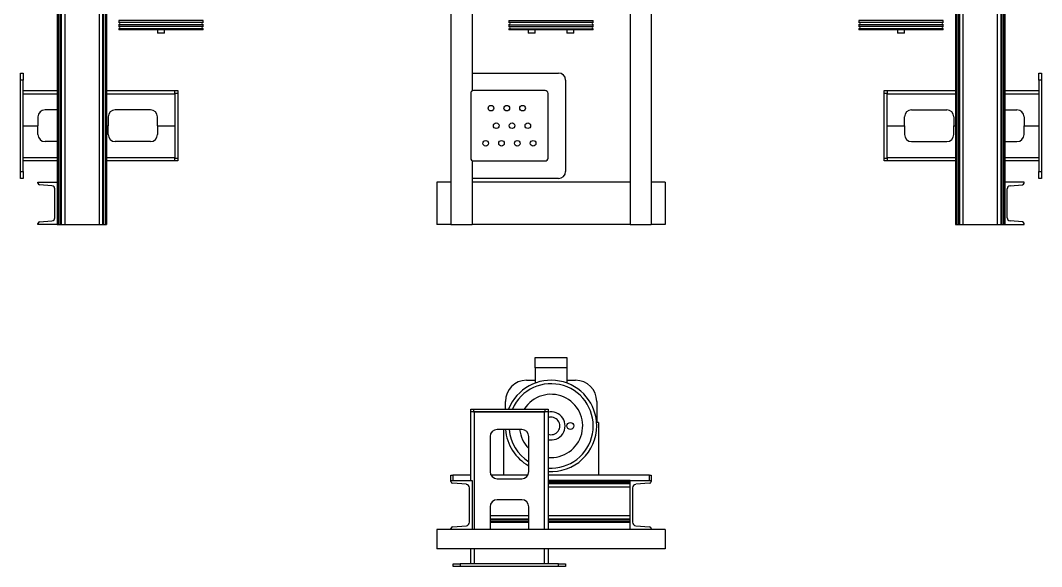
# Model space of a CAD drawing. Header units: millimetres. Extents: x -1154 to 6491, y -1176 to 1922.
# Drawn here: x -1154 to 1753, y -1176 to 378 of the extents above; entities that cross this region are included whole.
import ezdxf

# ---------------------------------------------------------------- set-up
doc = ezdxf.new("R2010")
doc.units = ezdxf.units.MM

msp = doc.modelspace()

# ---------------------------------------------------------------- linework, layer by layer
at = {"color": 7, "linetype": 'Continuous', "lineweight": 25}
for p, q in [((-1046.2, 897.5), (-1046.2, -202.5)), ((-1041.2, 897.5), (-1041.2, -202.5)), ((-1038.1, 897.5), (-1038.1, -202.5)), ((-1028.1, 897.5), (-1028.1, -202.5)), ((-930.3, 897.5), (-930.3, -202.5)), ((-920.3, 897.5), (-920.3, -202.5)), ((-917.2, 897.5), (-917.2, -202.5)), ((-912.2, 897.5), (-912.2, -202.5)), ((-909.2, 897.5), (-909.2, -202.5)), ((1508.1, 897.5), (1508.1, -202.5)), ((1511.1, 897.5), (1511.1, -202.5)), ((1516.1, 897.5), (1516.1, -202.5)), ((1519.2, 897.5), (1519.2, -202.5)), ((1529.2, 897.5), (1529.2, -202.5)), ((1627, 897.5), (1627, -202.5)), ((1637, 897.5), (1637, -202.5)), ((1640.1, 897.5), (1640.1, -202.5)), ((1645.1, 897.5), (1645.1, -202.5)), ((-1049.2, 777.5), (-1049.2, -82.5)), ((1648.1, 777.5), (1648.1, -82.5)), ((71.6, 472.5), (71.6, -202.5)), ((131.6, 467.5), (131.6, 176.9)), ((581.6, 467.5), (581.6, -202.5)), ((641.6, 472.5), (641.6, -202.5)), ((-874.2, 377.7), (-874.2, 372.2)), ((-754.2, 377.7), (-874.2, 377.7)), ((-754.2, 372.2), (-874.2, 372.2)), ((-874.2, 365.7), (-874.2, 360.2)), ((-754.2, 365.7), (-874.2, 365.7)), ((-754.2, 360.2), (-874.2, 360.2)), ((-874.2, 353.7), (-874.2, 351)), ((-754.2, 353.7), (-874.2, 353.7)), ((-754.2, 351), (-874.2, 351)), ((-764.2, 351), (-764.2, 342)), ((-634.2, 377.7), (-754.2, 377.7)), ((-634.2, 372.2), (-754.2, 372.2)), ((-634.2, 365.7), (-754.2, 365.7)), ((-634.2, 360.2), (-754.2, 360.2)), ((-634.2, 353.7), (-754.2, 353.7)), ((-634.2, 351), (-754.2, 351)), ((-744.2, 342), (-744.2, 351)), ((-634.2, 372.2), (-634.2, 377.7)), ((-634.2, 360.2), (-634.2, 365.7)), ((-634.2, 351), (-634.2, 353.7)), ((236.6, 377.7), (236.6, 372.2)), ((236.6, 377.7), (476.6, 377.7)), ((476.6, 372.2), (236.6, 372.2)), ((236.6, 365.7), (236.6, 360.2)), ((236.6, 365.7), (476.6, 365.7)), ((236.6, 360.2), (476.6, 360.2)), ((236.6, 353.7), (236.6, 351)), ((236.6, 353.7), (476.6, 353.7)), ((476.6, 351), (236.6, 351)), ((291.6, 351), (291.6, 342)), ((311.6, 342), (311.6, 351)), ((401.6, 351), (401.6, 342)), ((421.6, 342), (421.6, 351)), ((476.6, 372.2), (476.6, 377.7)), ((476.6, 360.2), (476.6, 365.7)), ((476.6, 351), (476.6, 353.7)), ((1233.1, 377.7), (1233.1, 372.2)), ((1473.1, 377.7), (1233.1, 377.7)), ((1473.1, 372.2), (1233.1, 372.2)), ((1233.1, 365.7), (1233.1, 360.2)), ((1473.1, 365.7), (1233.1, 365.7)), ((1473.1, 360.2), (1233.1, 360.2)), ((1233.1, 353.7), (1233.1, 351)), ((1473.1, 353.7), (1233.1, 353.7)), ((1473.1, 351), (1233.1, 351)), ((1343.1, 351), (1343.1, 342)), ((1363.1, 342), (1363.1, 351)), ((1473.1, 372.2), (1473.1, 377.7)), ((1473.1, 360.2), (1473.1, 365.7)), ((1473.1, 351), (1473.1, 353.7)), ((-744.2, 342), (-764.2, 342)), ((311.6, 342), (291.6, 342)), ((421.6, 342), (401.6, 342)), ((1353.1, 342), (1343.1, 342)), ((1363.1, 342), (1353.1, 342)), ((-1154.2, 208.2), (-1154.2, 228.2)), ((-1154.2, 228.2), (-1146.2, 228.2)), ((-1154.2, -51.8), (-1154.2, 208.2)), ((-1146.2, 208.2), (-1154.2, 208.2)), ((-1146.2, 228.2), (-1146.2, 208.2)), ((-1146.2, -51.8), (-1146.2, 208.2)), ((131.6, 228.2), (378, 228.2)), ((398, 208.2), (398, -51.8)), ((1745.1, 228.2), (1753.1, 228.2)), ((1745.1, 208.2), (1745.1, 228.2)), ((1745.1, 208.2), (1745.1, -51.8)), ((1753.1, 208.2), (1745.1, 208.2)), ((1753.1, 228.2), (1753.1, 208.2)), ((1753.1, 208.2), (1753.1, -51.8)), ((-1146.2, 178.2), (-1049.2, 178.2)), ((-909.2, 178.2), (-714.2, 178.2)), ((-714.2, 178.2), (-706.2, 178.2)), ((-714.2, 170.2), (-714.2, 178.2)), ((-706.2, 178.2), (-706.2, 170.2)), ((340, 178.2), (136, 178.2)), ((1305.1, 178.2), (1313.1, 178.2)), ((1305.1, 170.2), (1305.1, 178.2)), ((1313.1, 178.2), (1313.1, 170.2)), ((1313.1, 178.2), (1508.1, 178.2)), ((1648.1, 178.2), (1745.1, 178.2)), ((-714.2, 170.2), (-714.2, -13.8)), ((-706.2, 170.2), (-714.2, 170.2)), ((-714.2, 168.2), (-714.2, 78.2)), ((-706.2, 170.2), (-706.2, -13.8)), ((128, 170.2), (128, -13.8)), ((348, -13.8), (348, 170.2)), ((1305.1, -13.8), (1305.1, 170.2)), ((1313.1, 170.2), (1305.1, 170.2)), ((1313.1, -13.8), (1313.1, 170.2)), ((1313.1, 78.2), (1313.1, 168.2)), ((-1049.2, 123.2), (-1084.2, 123.2)), ((-784.2, 123.2), (-884.2, 123.2)), ((1383.1, 123.2), (1483.1, 123.2)), ((1648.1, 123.2), (1683.1, 123.2)), ((-1104.2, 103.2), (-1104.2, 78.2)), ((-904.2, 103.2), (-904.2, 78.2)), ((-764.2, 78.2), (-764.2, 103.2)), ((1363.1, 78.2), (1363.1, 103.2)), ((1503.1, 103.2), (1503.1, 78.2)), ((1703.1, 103.2), (1703.1, 78.2)), ((-1146.2, 78.2), (-1104.2, 78.2)), ((-1104.2, 53.2), (-1104.2, 78.2)), ((-909.2, 78.2), (-904.2, 78.2)), ((-904.2, 53.2), (-904.2, 78.2)), ((-764.2, 78.2), (-764.2, 53.2)), ((-764.2, 78.2), (-714.2, 78.2)), ((-714.2, 78.2), (-714.2, -11.8)), ((1313.1, -11.8), (1313.1, 78.2)), ((1313.1, 78.2), (1363.1, 78.2)), ((1363.1, 78.2), (1363.1, 53.2)), ((1503.1, 53.2), (1503.1, 78.2)), ((1503.1, 78.2), (1508.1, 78.2)), ((1703.1, 78.2), (1745.1, 78.2)), ((1703.1, 53.2), (1703.1, 78.2)), ((-1049.2, 33.2), (-1084.2, 33.2)), ((-784.2, 33.2), (-884.2, 33.2)), ((1383.1, 33.2), (1483.1, 33.2)), ((1648.1, 33.2), (1683.1, 33.2)), ((-1049.2, -21.8), (-1146.2, -21.8)), ((-714.2, -21.8), (-909.2, -21.8)), ((-714.2, -13.8), (-706.2, -13.8)), ((-714.2, -21.8), (-714.2, -13.8)), ((-706.2, -21.8), (-714.2, -21.8)), ((-706.2, -13.8), (-706.2, -21.8)), ((131.6, -20.4), (131.6, -202.5)), ((136, -21.8), (340, -21.8)), ((1305.1, -13.8), (1313.1, -13.8)), ((1305.1, -21.8), (1305.1, -13.8)), ((1313.1, -21.8), (1305.1, -21.8)), ((1313.1, -13.8), (1313.1, -21.8)), ((1508.1, -21.8), (1313.1, -21.8)), ((1745.1, -21.8), (1648.1, -21.8)), ((-1154.2, -51.8), (-1146.2, -51.8)), ((-1154.2, -71.8), (-1154.2, -51.8)), ((-1146.2, -51.8), (-1146.2, -71.8)), ((1745.1, -51.8), (1753.1, -51.8)), ((1745.1, -71.8), (1745.1, -51.8)), ((1753.1, -51.8), (1753.1, -71.8)), ((-1146.2, -71.8), (-1154.2, -71.8)), ((-1104.2, -85.2), (-1104.2, -82.5)), ((-1104.2, -82.5), (-1049.2, -82.5)), ((-1049.2, -82.5), (-1049.2, -202.5)), ((71.6, -82.5), (31.6, -82.5)), ((31.6, -82.5), (31.6, -202.5)), ((378, -71.8), (131.6, -71.8)), ((581.6, -82.5), (131.6, -82.5)), ((681.6, -82.5), (641.6, -82.5)), ((681.6, -82.5), (681.6, -202.5)), ((1648.1, -82.5), (1648.1, -202.5)), ((1703.1, -82.5), (1648.1, -82.5)), ((1703.1, -85.2), (1703.1, -82.5)), ((1753.1, -71.8), (1745.1, -71.8)), ((-1064.5, -92.5), (-1100, -89.6)), ((-1056.2, -183.6), (-1056.2, -101.5)), ((1655.1, -183.6), (1655.1, -101.5)), ((1663.4, -92.5), (1699, -89.6)), ((-1104.2, -202.5), (-1104.2, -199.9)), ((-1049.2, -202.5), (-1104.2, -202.5)), ((-1100, -195.4), (-1064.5, -192.5)), ((-1049.2, -202.5), (-1046.2, -202.5)), ((-1046.2, -202.5), (-1041.2, -202.5)), ((-1041.2, -202.5), (-1038.1, -202.5)), ((-1038.1, -202.5), (-1028.1, -202.5)), ((-1028.1, -202.5), (-930.3, -202.5)), ((-930.3, -202.5), (-920.3, -202.5)), ((-920.3, -202.5), (-917.2, -202.5)), ((-917.2, -202.5), (-912.2, -202.5)), ((-912.2, -202.5), (-909.2, -202.5)), ((71.6, -202.5), (31.6, -202.5)), ((71.6, -202.5), (131.6, -202.5)), ((581.6, -202.5), (131.6, -202.5)), ((581.6, -202.5), (641.6, -202.5)), ((681.6, -202.5), (641.6, -202.5)), ((1508.1, -202.5), (1511.1, -202.5)), ((1511.1, -202.5), (1516.1, -202.5)), ((1516.1, -202.5), (1519.2, -202.5)), ((1519.2, -202.5), (1529.2, -202.5)), ((1529.2, -202.5), (1627, -202.5)), ((1627, -202.5), (1637, -202.5)), ((1637, -202.5), (1640.1, -202.5)), ((1640.1, -202.5), (1645.1, -202.5)), ((1645.1, -202.5), (1648.1, -202.5)), ((1648.1, -202.5), (1703.1, -202.5)), ((1699, -195.4), (1663.4, -192.5)), ((1703.1, -202.5), (1703.1, -199.9)), ((311.6, -580.8), (401.6, -580.8)), ((311.6, -610.8), (311.6, -580.8)), ((401.6, -580.8), (401.6, -610.8)), ((401.6, -610.8), (311.6, -610.8)), ((311.6, -610.8), (311.6, -653.9)), ((401.6, -610.8), (401.6, -653.9)), ((286.6, -645.8), (311.6, -645.8)), ((401.6, -645.8), (426.6, -645.8)), ((226.6, -727.8), (226.6, -705.8)), ((486.6, -705.8), (486.6, -765.8)), ((128, -735.8), (128, -727.8)), ((128, -727.8), (136, -727.8)), ((136, -735.8), (128, -735.8)), ((128, -930.8), (128, -735.8)), ((136, -727.8), (136, -735.8)), ((136, -727.8), (340, -727.8)), ((136, -735.8), (340, -735.8)), ((338, -735.8), (138, -735.8)), ((340, -735.8), (340, -727.8)), ((340, -727.8), (348, -727.8)), ((348, -735.8), (340, -735.8)), ((348, -727.8), (348, -735.8)), ((348, -735.8), (348, -1070.8)), ((491.6, -765.8), (486.2, -765.8)), ((491.6, -765.8), (491.6, -915.8)), ((183, -805.8), (183, -905.8)), ((273, -785.8), (203, -785.8)), ((221.6, -785.8), (221.6, -915.8)), ((293, -905.8), (293, -805.8)), ((71.6, -930.8), (71.6, -915.8)), ((71.6, -915.8), (76.6, -915.8)), ((76.6, -915.8), (76.6, -930.8)), ((128, -915.8), (76.6, -915.8)), ((290.3, -915.8), (185.7, -915.8)), ((203, -925.8), (273, -925.8)), ((636.6, -915.8), (348, -915.8)), ((636.6, -930.8), (636.6, -915.8)), ((636.6, -915.8), (641.6, -915.8)), ((641.6, -915.8), (641.6, -930.8)), ((71.6, -933.8), (71.6, -930.8)), ((71.6, -930.8), (131.6, -930.8)), ((115.4, -941.9), (76.2, -938.8)), ((124.6, -1049.7), (124.6, -951.9)), ((131.6, -930.8), (131.6, -1070.8)), ((581.6, -930.8), (348, -930.8)), ((581.6, -1070.8), (581.6, -930.8)), ((581.6, -930.8), (641.6, -930.8)), ((588.6, -951.9), (588.6, -1049.7)), ((637, -938.8), (597.8, -941.9)), ((641.6, -930.8), (641.6, -933.8)), ((273, -985.8), (203, -985.8)), ((183, -1005.8), (183, -1070.8)), ((293, -1070.8), (293, -1005.8)), ((681.6, -1070.8), (31.6, -1070.8)), ((31.6, -1070.8), (31.6, -1125.8)), ((71.6, -1070.8), (71.6, -1067.8)), ((131.6, -1070.8), (71.6, -1070.8)), ((76.2, -1062.9), (115.4, -1059.7)), ((293, -1050.8), (183, -1050.8)), ((581.6, -1050.8), (348, -1050.8)), ((641.6, -1070.8), (581.6, -1070.8)), ((597.8, -1059.7), (637, -1062.9)), ((641.6, -1067.8), (641.6, -1070.8)), ((681.6, -1070.8), (681.6, -1125.8)), ((681.6, -1125.8), (31.6, -1125.8)), ((128, -1167.8), (128, -1125.8)), ((348, -1125.8), (348, -1167.8)), ((78, -1175.8), (78, -1167.8)), ((78, -1167.8), (98, -1167.8)), ((98, -1175.8), (78, -1175.8)), ((98, -1167.8), (98, -1175.8)), ((378, -1167.8), (98, -1167.8)), ((378, -1175.8), (98, -1175.8)), ((378, -1175.8), (378, -1167.8)), ((378, -1167.8), (398, -1167.8)), ((398, -1175.8), (378, -1175.8)), ((398, -1167.8), (398, -1175.8))]:
    msp.add_line(p, q, dxfattribs=at)
at = {"color": 8, "linetype": 'Continuous', "lineweight": 25}
for p, q in [((-1049.2, 168.2), (-1146.2, 168.2)), ((-714.2, 168.2), (-909.2, 168.2)), ((1508.1, 168.2), (1313.1, 168.2)), ((1745.1, 168.2), (1648.1, 168.2)), ((-1146.2, -11.8), (-1049.2, -11.8)), ((-909.2, -11.8), (-714.2, -11.8)), ((1313.1, -11.8), (1508.1, -11.8)), ((1648.1, -11.8), (1745.1, -11.8)), ((138, -735.8), (138, -1070.8)), ((338, -1070.8), (338, -735.8)), ((581.6, -933.5), (348, -933.5)), ((581.6, -938), (348, -938)), ((581.6, -940.8), (348, -940.8)), ((581.6, -949.8), (348, -949.8)), ((293, -1031.9), (183, -1031.9)), ((293, -1040.8), (183, -1040.8)), ((293, -1043.7), (183, -1043.7)), ((581.6, -1031.9), (348, -1031.9)), ((581.6, -1040.8), (348, -1040.8)), ((581.6, -1043.7), (348, -1043.7)), ((293, -1048.2), (183, -1048.2)), ((581.6, -1048.2), (348, -1048.2)), ((138, -1125.8), (138, -1167.8)), ((338, -1167.8), (338, -1125.8))]:
    msp.add_line(p, q, dxfattribs=at)
at = {"color": 7, "linetype": 'Continuous', "lineweight": 25}
for centre, radius in [((185.5, 128.2), 8), ((230.5, 128.2), 8), ((275.5, 128.2), 8), ((200.5, 78.2), 8), ((245.5, 78.2), 8), ((290.5, 78.2), 8), ((170.5, 28.2), 8), ((215.5, 28.2), 8), ((260.5, 28.2), 8), ((305.5, 28.2), 8), ((411.6, -775.8), 10)]:
    msp.add_circle(centre, radius, dxfattribs=at)
for centre, radius, start, end in [((-874.2, 369), 3.25, 270, 90), ((-874.2, 357), 3.25, 270, 90), ((-634.2, 369), 3.25, 90, 270), ((-634.2, 357), 3.25, 90, 270), ((236.6, 369), 3.25, 270, 90), ((236.6, 357), 3.25, 270, 90), ((476.6, 369), 3.25, 90, 270), ((476.6, 357), 3.25, 90, 270), ((1233.1, 369), 3.25, 270, 90), ((1233.1, 357), 3.25, 270, 90), ((1473.1, 369), 3.25, 90, 270), ((1473.1, 357), 3.25, 90, 270), ((378, 208.2), 20, 0, 90), ((136, 170.2), 8, 90, 180), ((340, 170.2), 8, 360, 90), ((-1084.2, 103.2), 20, 90, 180), ((-884.2, 103.2), 20, 90, 180), ((-784.2, 103.2), 20, 0, 90), ((1383.1, 103.2), 20, 90, 180), ((1483.1, 103.2), 20, 0, 90), ((1683.1, 103.2), 20, 0, 90), ((-1084.2, 53.2), 20, 180, 270), ((-884.2, 53.2), 20, 180, 270), ((-784.2, 53.2), 20, 270, 0), ((1383.1, 53.2), 20, 180, 270), ((1483.1, 53.2), 20, 270, 0), ((1683.1, 53.2), 20, 270, 0), ((136, -13.8), 8, 180, 270), ((340, -13.8), 8, 270, 360), ((378, -51.8), 20, 270, 0), ((-1099.7, -85.2), 4.5, 180, 265.426), ((1698.6, -85.2), 4.5, 274.574, 0), ((-1065.2, -101.5), 9, 360, 85.426), ((1664.1, -101.5), 9, 94.574, 180), ((-1099.7, -199.9), 4.5, 94.574, 180), ((-1065.2, -183.6), 9, 274.574, 0), ((1664.1, -183.6), 9, 180, 265.426), ((1698.6, -199.9), 4.5, 0, 85.426), ((286.6, -705.8), 60, 90, 180), ((356.6, -775.8), 130, 0, 158.3318), ((356.6, -775.8), 120, 265.9067, 156.4218), ((426.6, -705.8), 60, 0, 90), ((356.6, -775.8), 90, 264.5386, 147.769), ((356.6, -775.8), 40, 257.6347, 102.3653), ((356.6, -775.8), 25, 249.9628, 110.0372), ((356.6, -775.8), 130, 266.222, 0), ((203, -805.8), 20, 90, 180), ((356.6, -775.8), 130, 184.4117, 240.7273), ((356.6, -775.8), 120, 184.7802, 238.0138), ((356.6, -775.8), 90, 186.3794, 225.0665), ((273, -805.8), 20, 0, 90), ((203, -905.8), 20, 180, 270), ((273, -905.8), 20, 270, 0), ((76.6, -933.8), 5, 180, 265.426), ((114.6, -951.9), 10, 360, 85.426), ((598.6, -951.9), 10, 94.574, 180), ((636.6, -933.8), 5, 274.574, 0), ((203, -1005.8), 20, 90, 180), ((273, -1005.8), 20, 0, 90), ((76.6, -1067.8), 5, 94.574, 180), ((114.6, -1049.7), 10, 274.574, 0), ((598.6, -1049.7), 10, 180, 265.426), ((636.6, -1067.8), 5, 0, 85.426)]:
    msp.add_arc(centre, radius, start, end, dxfattribs=at)

doc.saveas('drawing.dxf')
